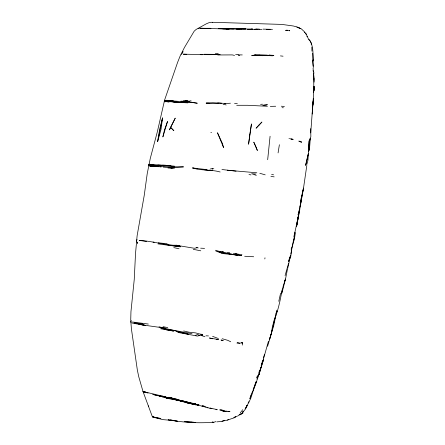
<?xml version="1.0" encoding="UTF-8"?>
<svg xmlns="http://www.w3.org/2000/svg" width="445" height="445" viewBox="0 0 445 445"><rect width="100%" height="100%" fill="white"/><g stroke="black" fill="none" stroke-linecap="round" stroke-linejoin="round"><path stroke-width="0.67" d="M313.708 91.525L314.048 86.469L313.847 90.964L313.892 87.192M313.18 66.222C312.451 57.372 314.704 46.82 308.991 39.366M313.452 92.61L313.497 90.708L313.669 96.888L312.601 105.977M313.847 90.964L313.675 74.654L313.575 75.127L313.864 72.407L313.102 70.66M310.315 138.184L309.648 147.056L308.641 151.383M292.154 246.841L293.756 239.037M313.825 90.29L314.048 86.469M314.114 82.125L314.265 79.549L313.675 74.654M313.274 98.434L310.743 132.877M313.147 101.282L312.184 114.048M308.602 148.191L309.136 140.715L307.918 160.417L306.794 164.539M275.911 315.155L273.675 325.823L269.42 339.741L271.406 333.227L276.801 310.221M267.673 159.71L270.076 136.253M300.481 205.735L301.287 198.298M312.607 105.999L312.913 103.307M162.531 117.947L161.029 129.334L157.625 141.605L159.672 129.25L162.531 117.947L157.625 141.605M242.308 345.103L242.647 342.689M300.42 204.717L300.164 206.658L303.518 188.085L306.833 165.384M300.586 203.421L301.265 198.242L301.081 199.51M291.214 248.727L291.987 247.503L290.757 256.409L288.616 261.404L289.812 256.854M300.909 200.79L299.941 208.305L298.089 214.935L299.568 208.777M312.59 106.678L313.33 101.293M264.992 257.788L264.825 258.951M293.661 240.879L294.868 232.412L298.339 216.348L296.876 224.981L298.339 216.348L296.793 223.779M274.587 319.021C278.364 309.759 280.361 299.635 282.158 289.745M272.373 326.975L271.406 333.227L267.612 346.232M295.38 232.735L294.451 238.67L292.159 246.869M289.656 30.844L289.712 30.521M278.075 152.913L279.388 144.725M310.054 138.467L309.609 141.026L310.866 136.465L310.693 128.588M287.715 268.357L290.602 255.369M290.846 254.028L291.703 249.35M299.691 208.099L303.518 188.085L301.432 196.946M296.609 226.511L299.797 209.473L298.15 217.266M287.431 269.32L285.518 279.026L281.885 293.144M242.486 412.337L243.137 411.397L242.775 413.322L239.332 414.69L242.775 413.322L242.486 412.337C244.566 410.485 246.474 408.126 246.836 405.295M281.674 293.032L283.304 285.69L285.518 279.026L284.444 281.474M311.266 44.411L311.478 43.454L311.239 44.472M278.781 301.282L280.606 293.238M293.884 236.579L294.868 232.412M212.321 169.317L212.482 168.661L213.822 168.766M256.976 377.343L257.36 375.769L257.032 380.319L263.485 359.705L261.96 362.38M268.418 341.354L263.056 360.378L261.154 365.757M272.546 326.319L274.242 319.783M285.078 275.627L288.566 263.334M259.563 372.32L261.66 365.339L261.66 363.521M261.432 366.424L263.485 359.705M253.6 389.631L250.635 398.698L248.672 402.508M252.632 391.088L249.868 398.676L251.492 393.986M255.914 381.849L253.094 390.254L256.57 380.931M256.821 381.115L253.188 390.671M263.318 357.986L264.458 354.704M291.113 250.018L292.12 247.298M288.616 261.404L290.357 256.704M246.43 407.186L248.961 401.813L248.165 402.953M182.372 53.178L183.012 51.559L182.205 53.166M276.034 313.886L277.185 311.116M257.121 377.277L257.677 376.097M259.335 372.565L259.886 371.386L259.19 374.328L256.848 377.866M170.463 398.809L166.614 398.536L166.931 397.863L168.31 397.958M313.975 78.209L313.597 78.982L313.886 80.017M260.592 368.343L261.248 367.147L259.19 372.026L259.19 374.328L258.996 371.931M153.464 416.681C152.273 418.066 151.84 414.868 151.383 414.1L143.045 391.628L138.751 376.726L137.366 370.168L131.392 328.755L130.735 320.083L130.952 311.684L134.245 279.477L135.519 253.617L137.11 235.828L144.247 195.299L147.212 173.711L150.282 158.392L157.285 132.02L164.628 99.975L177.555 62.5L180.147 55.987L184.441 47.515L194.181 31.178L196.156 29.437L206.313 23.824L208.983 22.695L211.153 22.25L212.437 22.445M131.475 320.65L130.791 321.724L131.064 322.503M137.077 239.516L136.554 240.283L136.787 241.179M240.122 413.094L242.731 409.7M143.318 391.3L143.045 391.628L143.663 392.101M149.336 164.099L148.808 164.739L149.125 165.957L158.487 166.747M159.01 326.791L188.324 334.162L176.832 331.592L179.107 332.66L197.413 336.07L199.321 335.569L201.769 335.636L202.692 334.751L201.518 334.184M173.328 100.82L166.569 100.242L164.772 100.698L164.272 101.204L164.461 101.872M233.414 253.4L235.828 253.845L236.629 254.629L241.629 255.63L219.608 252.454L220.492 251.742L223.39 251.787L219.608 252.454L215.903 251.058M237.958 415.858L239.321 414.79M184.881 101.76L186.283 100.687L189.52 101.538M181.265 53.923L181.221 54.557M239.66 415.035L241.29 413.928M309.019 148.363C308.869 147.601 309.264 149.053 308.552 148.869L309.514 143.702L308.552 148.869L308.78 147.568M228.541 419.513L227.562 420.097L222.027 421.215M267.339 55.258L254.557 55.102L257.605 55.658L254.557 55.102L273.853 55.358L269.464 55.141L267.35 55.714M165.184 397.435L166.931 397.863C177.549 399.649 187.695 403.793 198.392 405.017L199.026 404.722M237.402 416.092L233.886 417.61L235.589 416.692L234.281 417.794L227.473 420.052M195.227 335.452L197.797 334.434L199.321 335.569M215.803 421.61L213.589 422.377L212.315 422.121M224.497 420.458L221.465 421.465L216.793 421.866M219.396 252.098L220.492 251.742L215.48 250.257M224.519 103.702L230.432 103.207M198.253 247.943L197.268 247.726L194.382 248.282L176.114 245.245L169.712 245.223L164.478 244.322M217.588 54.835L220.014 54.39L204.121 54.257M168.588 167.726L171.225 167.387L174.017 167.615L172.682 167.526M201.363 334.979L202.692 334.751L200.734 334.212M165.54 100.42L189.509 102.144L197.28 103.223L190.983 102.166M304.43 32.735L304.847 32.663L304.669 32.296M256.031 29.637L257.243 29.442L256.715 29.036L254.735 29.203M252.843 55.38L253.984 55.197M183.229 100.854L185.209 100.548L188.38 101.11M215.263 53.734L218.256 53.611M267.59 104.625L262.867 105.287L266.944 104.998M150.616 164.806L157.224 165.596L148.808 164.739L152.485 164.55L174.401 166.146M237.018 343.201L242.608 342.956L241.285 342.555M251.358 55.692L255.196 55.18L252.855 55.414M223.106 104.686L224.931 104.458L226.121 105.02M165.668 101.783L167.643 101.555L187.873 102.884M281.318 106.205L284.427 106.511M260.581 104.358L262.567 104.208M229.281 411.408L224.319 411.102L222.044 410.157L224.13 411.425L226.422 411.158M200.489 28.224L206.875 28.358M255.263 29.57L257.243 29.442L247.303 29.326M229.22 411.419L227.946 411.503L229.993 411.558M211.926 422.366C197.319 423.34 182.589 422.372 168.188 419.83M255.185 29.565L257.243 29.442M209.456 103.262L206.191 103.129L212.827 102.728L225.632 103.457M164.772 100.698L172.988 101.004L164.272 101.204L167.643 101.555M210.591 168.761L212.482 168.661M285.317 30.366L287.453 30.266L289.667 30.761M266.511 29.643L270.221 29.498M207.253 54.49L220.014 54.39C207.893 55.102 195.539 54.312 183.307 54.195L186.778 54.307M206.38 28.402L229.264 29.125M235.644 54.44L238.264 54.368M222.722 28.881L252.716 29.042M270.31 106.377L275.689 106.249M219.608 252.454L227.818 253.01M186.466 102.105L190.354 102.061M201.034 28.335L210.413 28.285M218.006 54.969L232.251 54.902L234.543 55.408M239.749 28.936L236.351 28.947L245.868 28.914L242.469 28.925M171.898 166.769L183.512 166.869L175.82 167.47L171.898 166.769L150.649 166.124L149.014 165.534L157.569 166.235L150.66 164.839M236.712 105.293L247.615 105.293L267.434 106.272M216.159 339.552L218.523 339.552L209.423 338.005L212.493 338.779M218.362 28.664L233.72 28.836L223.629 28.686L226.822 28.525L241.807 29.064M258.539 29.542L261.966 29.565M238.42 55.586L239.716 55.597M263.084 29.125L272.468 29.342M238.103 54.863L242.269 54.919M255.458 55.097L267.256 55.252M204.561 248.371L200.651 248.182M220.142 171.993C211.158 169.35 201.546 170.869 192.629 167.954L206.958 169.64M212.376 22.283L281.93 24.414L293.355 25.994L296.837 26.95L300.553 28.608L296.837 26.95M256.715 29.036L259.402 29.103M286.068 30.227L287.453 30.266M165.963 101.382L170.457 101.51M170.012 167.348L174.674 168.115M244.672 256.264L253.689 256.754M204.199 28.436L207.999 28.558M226.244 29.092L228.285 29.153M206.191 103.129L218.495 103.613M180.842 101.16L184.942 101.326L186.283 100.687L188.747 101.727M171.002 165.735L157.719 165.173L166.013 165.306L162.648 165.106M211.903 408.443L209.973 408.098L217.138 409.578M200.206 54.646L202.264 54.741M199.516 28.157L210.93 28.714M234.56 103.34L237.307 103.474M192.629 403.22C176.042 400.038 159.638 395.11 143.045 391.628L145.71 391.962M167.693 102L169.033 102.066M167.921 167.965L173.305 168.427M171.904 397.925L169.462 397.797L168.566 397.235L179.697 400.016M272.579 55.825L268.585 55.614L270.032 55.286L269.464 55.141M146.55 241.496L139.185 240.395C151.122 240.973 162.659 244.472 174.49 245.473M206.018 335.786L208.466 335.925M210.869 132.365L211.559 132.41M270.905 176.398L274.17 176.86M209.667 170.023L211.052 170.118M282.058 107.69L283.376 107.779M148.296 324.049L132.41 321.991M171.859 397.891L169.356 397.713L176.648 399.171M185.254 102.728L172.693 101.833L180.425 102.656M217.705 102.951L221.599 103.24M166.08 101.104L171.753 101.521M159.833 166.847L161.179 166.947M163.193 167.103L171.959 167.832M227.289 170.218L256.826 172.793M255.892 174.04L251.692 173.711L256.303 175.363M150.51 164.383L152.485 164.55M171.609 420.364L162.859 419.624L153.086 417.137M157.958 243.893L180.342 246.808L176.114 245.245L179.535 245.545M189.843 100.809L191.205 100.932M182.806 400.828L202.063 406.19L205.101 406.48M158.292 242.82L167.159 243.749M221.015 253.383L237.246 255.107L235.828 253.845L241.946 254.673M220.509 409.867L224.419 410.551M154.487 417.132L152.585 416.926L160.834 418.439M280.439 55.898L283.042 56.198M210.568 54.379L212.504 54.607M153.058 242.119L154.187 242.247M212.198 422.055L213.756 422.238M221.949 169.512L236.045 171.18M165.64 328.193L145.354 325.351L134.167 322.848L142.717 323.893M179.057 248.794L173.795 247.592M271.6 174.54L273.564 174.785M231.15 254.345L237.246 255.107L236.629 254.629M261.371 55.575L262.528 55.736M204.338 169.795L210.418 170.641M217.227 251.292L220.492 251.742M176.114 245.245L178.172 245.529M169.712 245.223L180.342 246.808L177.171 245.785M167.776 327.615L163.093 326.702M162.842 396.951L154.404 394.776M258.962 55.13L260.948 55.441M224.642 253.066L237.246 255.107L235.995 254.679M134.167 322.848L135.803 323.115M211.592 170.207L212.677 170.391M171.681 330.696L160.461 328.716M181.582 401.023L166.714 398.175L159.249 395.744L161.079 396.056M235.828 253.845L236.963 254.039M222.311 340.264L221.004 340.036L223.479 340.703M227.662 252.36L229.665 252.716M170.112 419.913L177.683 421.27L170.819 420.002M288.977 138.562L289.606 138.679M248.983 174.535L250.997 174.902M154.893 417.532L158.815 418.25M192.018 333.705L172.921 330.146L165.201 329.25L161.49 327.993L166.324 329.784L173.578 331.136L172.349 330.807M290.641 138.935L293.049 139.396L290.657 138.823M192.629 167.954L197.291 168.861M215.936 409.528L217.121 409.762M193.302 249.334L200.773 250.808M169.918 167.615L171.954 168.026M131.809 322.97L144.558 325.373M192.112 403.843L186.811 402.742L196.195 404.944M205.551 406.936L210.185 408.399M291.814 139.118L293.049 139.396M150.849 166.324L151.995 166.569M171.397 398.859L165.245 397.096M221.833 410.64L224.046 411.136M193.258 403.365L195.767 403.932M174.941 399.577L198.392 405.017L198.275 404.499M143.335 391.945L148.063 393.035M183.679 330.952L188.914 332.176L195.55 332.893L202.692 334.751M137.711 323.559L145.354 325.351M193.269 403.37L195.828 403.971M198.392 405.017L159.249 395.744L198.392 405.017L190.193 403.098L187.618 402.035M202.136 405.484L204.005 405.94M165.234 397.374L166.402 397.669M251.525 28.919L252.732 29.22M144.619 325.479L138.918 323.954M152.585 394.37L157.041 395.522M202.063 406.19L205.707 407.142M188.274 402.719L196.239 404.883M259.797 173.283L265.209 174.846M222.194 338.728L227.762 340.33L230.727 341.771M310.732 41.519L308.697 39.555L306.277 34.254M196.189 247.392L197.268 247.726M306.833 36.562L307.356 36.729M219.585 409.873L224.13 411.425M201.769 335.636L204.984 336.743M212.599 336.359L218.434 338.55M299.012 27.896L301.271 28.803L305.031 32.34M237.113 342.333L239.644 343.356M299.652 141.371L301.476 142.116L298.94 141.109L301.476 142.116M168.683 419.802L169.083 419.969M206.919 407.459L207.91 407.915M182.522 400.672L184.38 401.535M220.831 409.684L221.727 410.268M199.171 28.73L198.136 28.335L198.403 28.697M306.455 34.604L305.576 33.102L305.837 32.974L305.837 34.065M166.252 397.852L166.614 398.536M313.419 72.847L313.864 73.92M148.319 405.851L148.458 406.218M310.916 42.269L311.545 44.061M137.071 242.036L137.399 243.393L137.232 242.436M313.013 59.825L313.258 61.048L312.713 53.294M312.596 60.448L313.352 67.39M308.986 148.207L309.019 148.558M313.28 71.723L313.102 67.935M311.817 47.137L311.939 51.147M249.795 134.718L248.571 144.219L251.458 123.938L249.795 134.718M308.941 149.453L308.607 151.367L309.648 147.056L308.941 149.453M308.88 149.609L308.585 151.233L308.88 149.609M308.352 153.686L305.626 165.267L308.352 153.686M164.594 129.551L162.864 136.943L167.52 121.485L164.594 129.551M247.17 405.234L246.28 407.464L245.151 408.911L247.17 405.234M170.574 127.326L169.473 129.845L175.241 118.136L170.574 127.326L173.811 130.674L170.574 127.326M259.118 124.95L256.086 128.227L261.927 122.025L259.118 124.95M191.517 422.116L184.642 421.643L195.644 422.427L191.517 422.116M165.512 396.578L162.164 396.172L165.473 396.606M255.653 146.11L253.778 142.15L257.377 150.499L255.653 146.11M222.361 143.307L217.466 132.771L223.562 147.568L222.361 143.307"/></g></svg>
